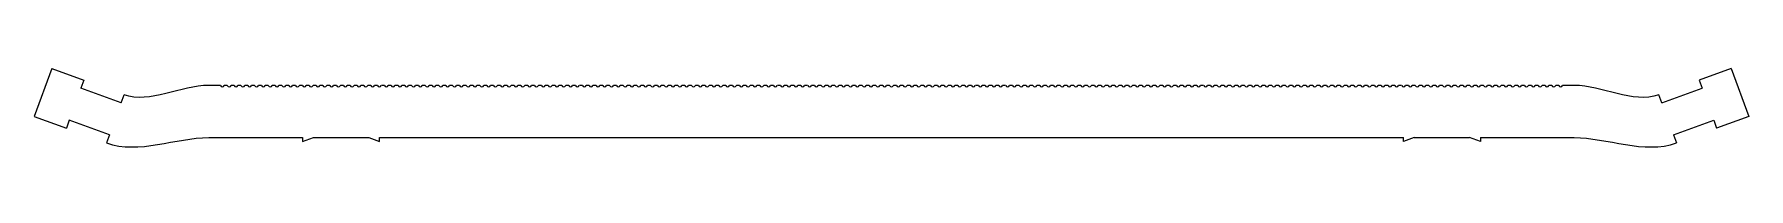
# Model space of a CAD drawing. Header units: millimetres. Extents: x -319 to 319, y -7 to 25.
import ezdxf

# ---------------------------------------------------------------- set-up
doc = ezdxf.new("R2010")
doc.units = ezdxf.units.MM

msp = doc.modelspace()

# ---------------------------------------------------------------- linework, layer by layer
at = {"color": 7, "linetype": 'Continuous', "lineweight": 15}
for p, q in [((-312.38, 24.87), (-318.9, 6.96)), ((-312.38, 24.87), (-300.45, 20.52)), ((-300.45, 20.52), (-301.53, 17.54)), ((312.38, 24.87), (300.45, 20.52)), ((300.45, 20.52), (301.53, 17.54)), ((312.38, 24.87), (318.9, 6.96)), ((-286.58, 12.09), (-301.53, 17.54)), ((-286.58, 12.09), (-285.49, 15.08)), ((-249.63, 18.54), (-254, 18.54)), ((-247.09, 18.54), (-248.21, 18.54)), ((-244.55, 18.54), (-245.67, 18.54)), ((-242.01, 18.54), (-243.13, 18.54)), ((-239.47, 18.54), (-240.59, 18.54)), ((-236.93, 18.54), (-238.05, 18.54)), ((-234.39, 18.54), (-235.51, 18.54)), ((-231.85, 18.54), (-232.97, 18.54)), ((-229.31, 18.54), (-230.43, 18.54)), ((-226.77, 18.54), (-227.89, 18.54)), ((-224.23, 18.54), (-225.35, 18.54)), ((-221.69, 18.54), (-222.81, 18.54)), ((-219.15, 18.54), (-220.27, 18.54)), ((-216.61, 18.54), (-217.73, 18.54)), ((-214.07, 18.54), (-215.19, 18.54)), ((-211.53, 18.54), (-212.65, 18.54)), ((-208.99, 18.54), (-210.11, 18.54)), ((-206.45, 18.54), (-207.57, 18.54)), ((-203.91, 18.54), (-205.03, 18.54)), ((-201.37, 18.54), (-202.49, 18.54)), ((-198.83, 18.54), (-199.95, 18.54)), ((-196.29, 18.54), (-197.41, 18.54)), ((-193.75, 18.54), (-194.87, 18.54)), ((-191.21, 18.54), (-192.33, 18.54)), ((-188.67, 18.54), (-189.79, 18.54)), ((-186.13, 18.54), (-187.25, 18.54)), ((-183.59, 18.54), (-184.71, 18.54)), ((-181.05, 18.54), (-182.17, 18.54)), ((-178.51, 18.54), (-179.63, 18.54)), ((-175.97, 18.54), (-177.09, 18.54)), ((-173.43, 18.54), (-174.55, 18.54)), ((-170.89, 18.54), (-172.01, 18.54)), ((-168.35, 18.54), (-169.47, 18.54)), ((-165.81, 18.54), (-166.93, 18.54)), ((-163.27, 18.54), (-164.39, 18.54)), ((-160.73, 18.54), (-161.85, 18.54)), ((-158.19, 18.54), (-159.31, 18.54)), ((-155.65, 18.54), (-156.77, 18.54)), ((-153.11, 18.54), (-154.23, 18.54)), ((-150.57, 18.54), (-151.69, 18.54)), ((-148.03, 18.54), (-149.15, 18.54)), ((-145.49, 18.54), (-146.61, 18.54)), ((-142.95, 18.54), (-144.07, 18.54)), ((-140.41, 18.54), (-141.53, 18.54)), ((-137.87, 18.54), (-138.99, 18.54)), ((-135.33, 18.54), (-136.45, 18.54)), ((-132.79, 18.54), (-133.91, 18.54)), ((-130.25, 18.54), (-131.37, 18.54)), ((-127.71, 18.54), (-128.83, 18.54)), ((-125.17, 18.54), (-126.29, 18.54)), ((-122.63, 18.54), (-123.75, 18.54)), ((-120.09, 18.54), (-121.21, 18.54)), ((-117.55, 18.54), (-118.67, 18.54)), ((-115.01, 18.54), (-116.13, 18.54)), ((-112.47, 18.54), (-113.59, 18.54)), ((-109.93, 18.54), (-111.05, 18.54)), ((-107.39, 18.54), (-108.51, 18.54)), ((-104.85, 18.54), (-105.97, 18.54)), ((-102.31, 18.54), (-103.43, 18.54)), ((-99.77, 18.54), (-100.89, 18.54)), ((-97.23, 18.54), (-98.35, 18.54)), ((-94.69, 18.54), (-95.81, 18.54)), ((-92.15, 18.54), (-93.27, 18.54)), ((-89.61, 18.54), (-90.73, 18.54)), ((-87.07, 18.54), (-88.19, 18.54)), ((-84.53, 18.54), (-85.65, 18.54)), ((-81.99, 18.54), (-83.11, 18.54)), ((-79.45, 18.54), (-80.57, 18.54)), ((-76.91, 18.54), (-78.03, 18.54)), ((-74.37, 18.54), (-75.49, 18.54)), ((-71.83, 18.54), (-72.95, 18.54)), ((-69.29, 18.54), (-70.41, 18.54)), ((-66.75, 18.54), (-67.87, 18.54)), ((-64.21, 18.54), (-65.33, 18.54)), ((-61.67, 18.54), (-62.79, 18.54)), ((-59.13, 18.54), (-60.25, 18.54)), ((-56.59, 18.54), (-57.71, 18.54)), ((-54.05, 18.54), (-55.17, 18.54)), ((-51.51, 18.54), (-52.63, 18.54)), ((-48.97, 18.54), (-50.09, 18.54)), ((-46.43, 18.54), (-47.55, 18.54)), ((-43.89, 18.54), (-45.01, 18.54)), ((-41.35, 18.54), (-42.47, 18.54)), ((-38.81, 18.54), (-39.93, 18.54)), ((-36.27, 18.54), (-37.39, 18.54)), ((-33.73, 18.54), (-34.85, 18.54)), ((-31.19, 18.54), (-32.31, 18.54)), ((-28.65, 18.54), (-29.77, 18.54)), ((-26.11, 18.54), (-27.23, 18.54)), ((-23.57, 18.54), (-24.69, 18.54)), ((-21.03, 18.54), (-22.15, 18.54)), ((-18.49, 18.54), (-19.61, 18.54)), ((-15.95, 18.54), (-17.07, 18.54)), ((-13.41, 18.54), (-14.53, 18.54)), ((-10.87, 18.54), (-11.99, 18.54)), ((-8.33, 18.54), (-9.45, 18.54)), ((-5.79, 18.54), (-6.91, 18.54)), ((-3.25, 18.54), (-4.37, 18.54)), ((-0.71, 18.54), (-1.83, 18.54)), ((1.83, 18.54), (0.71, 18.54)), ((4.37, 18.54), (3.25, 18.54)), ((6.91, 18.54), (5.79, 18.54)), ((9.45, 18.54), (8.33, 18.54)), ((11.99, 18.54), (10.87, 18.54)), ((14.53, 18.54), (13.41, 18.54)), ((17.07, 18.54), (15.95, 18.54)), ((19.61, 18.54), (18.49, 18.54)), ((22.15, 18.54), (21.03, 18.54)), ((24.69, 18.54), (23.57, 18.54)), ((27.23, 18.54), (26.11, 18.54)), ((29.77, 18.54), (28.65, 18.54)), ((32.31, 18.54), (31.19, 18.54)), ((34.85, 18.54), (33.73, 18.54)), ((37.39, 18.54), (36.27, 18.54)), ((39.93, 18.54), (38.81, 18.54)), ((42.47, 18.54), (41.35, 18.54)), ((45.01, 18.54), (43.89, 18.54)), ((47.55, 18.54), (46.43, 18.54)), ((50.09, 18.54), (48.97, 18.54)), ((52.63, 18.54), (51.51, 18.54)), ((55.17, 18.54), (54.05, 18.54)), ((57.71, 18.54), (56.59, 18.54)), ((60.25, 18.54), (59.13, 18.54)), ((62.79, 18.54), (61.67, 18.54)), ((65.33, 18.54), (64.21, 18.54)), ((67.87, 18.54), (66.75, 18.54)), ((70.41, 18.54), (69.29, 18.54)), ((72.95, 18.54), (71.83, 18.54)), ((75.49, 18.54), (74.37, 18.54)), ((78.03, 18.54), (76.91, 18.54)), ((80.57, 18.54), (79.45, 18.54)), ((83.11, 18.54), (81.99, 18.54)), ((85.65, 18.54), (84.53, 18.54)), ((88.19, 18.54), (87.07, 18.54)), ((90.73, 18.54), (89.61, 18.54)), ((93.27, 18.54), (92.15, 18.54)), ((95.81, 18.54), (94.69, 18.54)), ((98.35, 18.54), (97.23, 18.54)), ((100.89, 18.54), (99.77, 18.54)), ((103.43, 18.54), (102.31, 18.54)), ((105.97, 18.54), (104.85, 18.54)), ((108.51, 18.54), (107.39, 18.54)), ((111.05, 18.54), (109.93, 18.54)), ((113.59, 18.54), (112.47, 18.54)), ((116.13, 18.54), (115.01, 18.54)), ((118.67, 18.54), (117.55, 18.54)), ((121.21, 18.54), (120.09, 18.54)), ((123.75, 18.54), (122.63, 18.54)), ((126.29, 18.54), (125.17, 18.54)), ((128.83, 18.54), (127.71, 18.54)), ((131.37, 18.54), (130.25, 18.54)), ((133.91, 18.54), (132.79, 18.54)), ((136.45, 18.54), (135.33, 18.54)), ((138.99, 18.54), (137.87, 18.54)), ((141.53, 18.54), (140.41, 18.54)), ((144.07, 18.54), (142.95, 18.54)), ((146.61, 18.54), (145.49, 18.54)), ((149.15, 18.54), (148.03, 18.54)), ((151.69, 18.54), (150.57, 18.54)), ((154.23, 18.54), (153.11, 18.54)), ((156.77, 18.54), (155.65, 18.54)), ((159.31, 18.54), (158.19, 18.54)), ((161.85, 18.54), (160.73, 18.54)), ((164.39, 18.54), (163.27, 18.54)), ((166.93, 18.54), (165.81, 18.54)), ((169.47, 18.54), (168.35, 18.54)), ((172.01, 18.54), (170.89, 18.54)), ((174.55, 18.54), (173.43, 18.54)), ((177.09, 18.54), (175.97, 18.54)), ((179.63, 18.54), (178.51, 18.54)), ((182.17, 18.54), (181.05, 18.54)), ((184.71, 18.54), (183.59, 18.54)), ((187.25, 18.54), (186.13, 18.54)), ((189.79, 18.54), (188.67, 18.54)), ((192.33, 18.54), (191.21, 18.54)), ((194.87, 18.54), (193.75, 18.54)), ((197.41, 18.54), (196.29, 18.54)), ((199.95, 18.54), (198.83, 18.54)), ((202.49, 18.54), (201.37, 18.54)), ((205.03, 18.54), (203.91, 18.54)), ((207.57, 18.54), (206.45, 18.54)), ((210.11, 18.54), (208.99, 18.54)), ((212.65, 18.54), (211.53, 18.54)), ((215.19, 18.54), (214.07, 18.54)), ((217.73, 18.54), (216.61, 18.54)), ((220.27, 18.54), (219.15, 18.54)), ((222.81, 18.54), (221.69, 18.54)), ((225.35, 18.54), (224.23, 18.54)), ((227.89, 18.54), (226.77, 18.54)), ((230.43, 18.54), (229.31, 18.54)), ((232.97, 18.54), (231.85, 18.54)), ((235.51, 18.54), (234.39, 18.54)), ((238.05, 18.54), (236.93, 18.54)), ((240.59, 18.54), (239.47, 18.54)), ((243.13, 18.54), (242.01, 18.54)), ((245.67, 18.54), (244.55, 18.54)), ((248.21, 18.54), (247.09, 18.54)), ((254, 18.54), (249.63, 18.54)), ((286.58, 12.09), (285.49, 15.08)), ((286.58, 12.09), (301.53, 17.54)), ((-318.9, 6.96), (-306.96, 2.62)), ((318.9, 6.96), (306.96, 2.62)), ((-305.88, 5.6), (-306.96, 2.62)), ((-290.92, 0.16), (-305.88, 5.6)), ((-290.92, 0.16), (-292.01, -2.82)), ((290.92, 0.16), (305.88, 5.6)), ((290.92, 0.16), (292.01, -2.82)), ((305.88, 5.6), (306.96, 2.62)), ((-254, -0.84), (-219.07, -0.84)), ((-219.07, -0.84), (-219.07, -2.34)), ((-219.07, -2.34), (-215.07, -0.84)), ((-215.07, -0.84), (-194.5, -0.84)), ((-194.5, -0.84), (-190.5, -2.34)), ((-190.5, -2.34), (-190.5, -0.84)), ((-190.5, -0.84), (190.5, -0.84)), ((190.5, -2.34), (190.5, -0.84)), ((194.5, -0.84), (190.5, -2.34)), ((194.5, -0.84), (215.08, -0.84)), ((219.07, -2.34), (215.08, -0.84)), ((219.07, -0.84), (219.07, -2.34)), ((219.07, -0.84), (254, -0.84))]:
    msp.add_line(p, q, dxfattribs=at)
for centre, start, end in [((-248.92, 18.79), 199.47122, 340.52878), ((-246.38, 18.79), 199.47122, 340.52878), ((-243.84, 18.79), 199.47122, 340.52878), ((-241.3, 18.79), 199.47122, 340.52878), ((-238.76, 18.79), 199.47122, 340.52878), ((-236.22, 18.79), 199.47122, 340.52878), ((-233.68, 18.79), 199.47122, 340.52878), ((-231.14, 18.79), 199.47123, 340.52877), ((-228.6, 18.79), 199.47123, 340.52877), ((-226.06, 18.79), 199.47123, 340.52877), ((-223.52, 18.79), 199.47123, 340.52877), ((-220.98, 18.79), 199.47123, 340.52877), ((-218.44, 18.79), 199.47123, 340.52877), ((-215.9, 18.79), 199.47123, 340.52877), ((-213.36, 18.79), 199.47123, 340.52877), ((-210.82, 18.79), 199.47123, 340.52877), ((-208.28, 18.79), 199.47123, 340.52877), ((-205.74, 18.79), 199.47123, 340.52877), ((-203.2, 18.79), 199.47123, 340.52877), ((-200.66, 18.79), 199.47123, 340.52877), ((-198.12, 18.79), 199.47123, 340.52877), ((-195.58, 18.79), 199.47123, 340.52877), ((-193.04, 18.79), 199.47123, 340.52877), ((-190.5, 18.79), 199.47123, 340.52877), ((-187.96, 18.79), 199.47123, 340.52877), ((-185.42, 18.79), 199.47124, 340.52877), ((-182.88, 18.79), 199.47124, 340.52876), ((-180.34, 18.79), 199.47124, 340.52876), ((-177.8, 18.79), 199.47124, 340.52876), ((-175.26, 18.79), 199.47124, 340.52876), ((-172.72, 18.79), 199.47124, 340.52876), ((-170.18, 18.79), 199.47124, 340.52876), ((-167.64, 18.79), 199.47124, 340.52876), ((-165.1, 18.79), 199.47124, 340.52876), ((-162.56, 18.79), 199.47124, 340.52876), ((-160.02, 18.79), 199.47124, 340.52876), ((-157.48, 18.79), 199.47124, 340.52876), ((-154.94, 18.79), 199.47124, 340.52876), ((-152.4, 18.79), 199.47124, 340.52876), ((-149.86, 18.79), 199.47124, 340.52876), ((-147.32, 18.79), 199.47124, 340.52876), ((-144.78, 18.79), 199.47124, 340.52876), ((-142.24, 18.79), 199.47124, 340.52876), ((-139.7, 18.79), 199.47124, 340.52876), ((-137.16, 18.79), 199.47125, 340.52876), ((-134.62, 18.79), 199.47125, 340.52875), ((-132.08, 18.79), 199.47125, 340.52875), ((-129.54, 18.79), 199.47125, 340.52875), ((-127, 18.79), 199.47125, 340.52875), ((-124.46, 18.79), 199.47125, 340.52875), ((-121.92, 18.79), 199.47125, 340.52875), ((-119.38, 18.79), 199.47125, 340.52875), ((-116.84, 18.79), 199.47125, 340.52875), ((-114.3, 18.79), 199.47125, 340.52875), ((-111.76, 18.79), 199.47125, 340.52875), ((-109.22, 18.79), 199.47125, 340.52875), ((-106.68, 18.79), 199.47125, 340.52875), ((-104.14, 18.79), 199.47125, 340.52875), ((-101.6, 18.79), 199.47125, 340.52875), ((-99.06, 18.79), 199.47125, 340.52875), ((-96.52, 18.79), 199.47125, 340.52875), ((-93.98, 18.79), 199.47125, 340.52875), ((-91.44, 18.79), 199.47125, 340.52875), ((-88.9, 18.79), 199.47126, 340.52875), ((-86.36, 18.79), 199.47126, 340.52874), ((-83.82, 18.79), 199.47126, 340.52874), ((-81.28, 18.79), 199.47126, 340.52874), ((-78.74, 18.79), 199.47126, 340.52874), ((-76.2, 18.79), 199.47126, 340.52874), ((-73.66, 18.79), 199.47126, 340.52874), ((-71.12, 18.79), 199.47126, 340.52874), ((-68.58, 18.79), 199.47126, 340.52874), ((-66.04, 18.79), 199.47126, 340.52874), ((-63.5, 18.79), 199.47126, 340.52874), ((-60.96, 18.79), 199.47126, 340.52874), ((-58.42, 18.79), 199.47126, 340.52874), ((-55.88, 18.79), 199.47126, 340.52874), ((-53.34, 18.79), 199.47126, 340.52874), ((-50.8, 18.79), 199.47126, 340.52874), ((-48.26, 18.79), 199.47126, 340.52874), ((-45.72, 18.79), 199.47126, 340.52874), ((-43.18, 18.79), 199.47126, 340.52874), ((-40.64, 18.79), 199.47127, 340.52874), ((-38.1, 18.79), 199.47127, 340.52873), ((-35.56, 18.79), 199.47127, 340.52873), ((-33.02, 18.79), 199.47127, 340.52873), ((-30.48, 18.79), 199.47127, 340.52873), ((-27.94, 18.79), 199.47127, 340.52873), ((-25.4, 18.79), 199.47127, 340.52873), ((-22.86, 18.79), 199.47127, 340.52873), ((-20.32, 18.79), 199.47127, 340.52873), ((-17.78, 18.79), 199.47127, 340.52873), ((-15.24, 18.79), 199.47127, 340.52873), ((-12.7, 18.79), 199.47127, 340.52873), ((-10.16, 18.79), 199.47127, 340.52873), ((-7.62, 18.79), 199.47127, 340.52873), ((-5.08, 18.79), 199.47127, 340.52873), ((-2.54, 18.79), 199.47127, 340.52873), ((0, 18.79), 199.47127, 340.52873), ((2.54, 18.79), 199.47127, 340.52873), ((5.08, 18.79), 199.47127, 340.52873), ((7.62, 18.79), 199.47127, 340.52873), ((10.16, 18.79), 199.47127, 340.52873), ((12.7, 18.79), 199.47127, 340.52873), ((15.24, 18.79), 199.47127, 340.52873), ((17.78, 18.79), 199.47127, 340.52873), ((20.32, 18.79), 199.47127, 340.52873), ((22.86, 18.79), 199.47127, 340.52873), ((25.4, 18.79), 199.47127, 340.52873), ((27.94, 18.79), 199.47127, 340.52873), ((30.48, 18.79), 199.47127, 340.52873), ((33.02, 18.79), 199.47127, 340.52873), ((35.56, 18.79), 199.47127, 340.52873), ((38.1, 18.79), 199.47127, 340.52873), ((40.64, 18.79), 199.47126, 340.52873), ((43.18, 18.79), 199.47126, 340.52874), ((45.72, 18.79), 199.47126, 340.52874), ((48.26, 18.79), 199.47126, 340.52874), ((50.8, 18.79), 199.47126, 340.52874), ((53.34, 18.79), 199.47126, 340.52874), ((55.88, 18.79), 199.47126, 340.52874), ((58.42, 18.79), 199.47126, 340.52874), ((60.96, 18.79), 199.47126, 340.52874), ((63.5, 18.79), 199.47126, 340.52874), ((66.04, 18.79), 199.47126, 340.52874), ((68.58, 18.79), 199.47126, 340.52874), ((71.12, 18.79), 199.47126, 340.52874), ((73.66, 18.79), 199.47126, 340.52874), ((76.2, 18.79), 199.47126, 340.52874), ((78.74, 18.79), 199.47126, 340.52874), ((81.28, 18.79), 199.47126, 340.52874), ((83.82, 18.79), 199.47126, 340.52874), ((86.36, 18.79), 199.47126, 340.52874), ((88.9, 18.79), 199.47125, 340.52874), ((91.44, 18.79), 199.47125, 340.52875), ((93.98, 18.79), 199.47125, 340.52875), ((96.52, 18.79), 199.47125, 340.52875), ((99.06, 18.79), 199.47125, 340.52875), ((101.6, 18.79), 199.47125, 340.52875), ((104.14, 18.79), 199.47125, 340.52875), ((106.68, 18.79), 199.47125, 340.52875), ((109.22, 18.79), 199.47125, 340.52875), ((111.76, 18.79), 199.47125, 340.52875), ((114.3, 18.79), 199.47125, 340.52875), ((116.84, 18.79), 199.47125, 340.52875), ((119.38, 18.79), 199.47125, 340.52875), ((121.92, 18.79), 199.47125, 340.52875), ((124.46, 18.79), 199.47125, 340.52875), ((127, 18.79), 199.47125, 340.52875), ((129.54, 18.79), 199.47125, 340.52875), ((132.08, 18.79), 199.47125, 340.52875), ((134.62, 18.79), 199.47125, 340.52875), ((137.16, 18.79), 199.47124, 340.52875), ((139.7, 18.79), 199.47124, 340.52876), ((142.24, 18.79), 199.47124, 340.52876), ((144.78, 18.79), 199.47124, 340.52876), ((147.32, 18.79), 199.47124, 340.52876), ((149.86, 18.79), 199.47124, 340.52876), ((152.4, 18.79), 199.47124, 340.52876), ((154.94, 18.79), 199.47124, 340.52876), ((157.48, 18.79), 199.47124, 340.52876), ((160.02, 18.79), 199.47124, 340.52876), ((162.56, 18.79), 199.47124, 340.52876), ((165.1, 18.79), 199.47124, 340.52876), ((167.64, 18.79), 199.47124, 340.52876), ((170.18, 18.79), 199.47124, 340.52876), ((172.72, 18.79), 199.47124, 340.52876), ((175.26, 18.79), 199.47124, 340.52876), ((177.8, 18.79), 199.47124, 340.52876), ((180.34, 18.79), 199.47124, 340.52876), ((182.88, 18.79), 199.47124, 340.52876), ((185.42, 18.79), 199.47123, 340.52876), ((187.96, 18.79), 199.47123, 340.52877), ((190.5, 18.79), 199.47123, 340.52877), ((193.04, 18.79), 199.47123, 340.52877), ((195.58, 18.79), 199.47123, 340.52877), ((198.12, 18.79), 199.47123, 340.52877), ((200.66, 18.79), 199.47123, 340.52877), ((203.2, 18.79), 199.47123, 340.52877), ((205.74, 18.79), 199.47123, 340.52877), ((208.28, 18.79), 199.47123, 340.52877), ((210.82, 18.79), 199.47123, 340.52877), ((213.36, 18.79), 199.47123, 340.52877), ((215.9, 18.79), 199.47123, 340.52877), ((218.44, 18.79), 199.47123, 340.52877), ((220.98, 18.79), 199.47123, 340.52877), ((223.52, 18.79), 199.47123, 340.52877), ((226.06, 18.79), 199.47123, 340.52877), ((228.6, 18.79), 199.47123, 340.52877), ((231.14, 18.79), 199.47123, 340.52877), ((233.68, 18.79), 199.47122, 340.52878), ((236.22, 18.79), 199.47122, 340.52878), ((238.76, 18.79), 199.47122, 340.52878), ((241.3, 18.79), 199.47122, 340.52878), ((243.84, 18.79), 199.47122, 340.52878), ((246.38, 18.79), 199.47122, 340.52878), ((248.92, 18.79), 199.47122, 340.52878)]:
    msp.add_arc(centre, 0.75, start, end, dxfattribs=at)
for points in [[(-254, 18.54), (-264.26, 18.54), (-275.9, 11.59), (-285.49, 15.08)], [(285.49, 15.08), (275.83, 11.56), (264.24, 18.54), (254, 18.54)], [(-292.01, -2.82), (-280.08, -7.16), (-266.1, -0.84), (-254, -0.84)], [(254, -0.84), (266.06, -0.84), (280.1, -7.16), (292.01, -2.82)]]:
    msp.add_open_spline(points, degree=3, dxfattribs=at)

doc.saveas('drawing.dxf')
